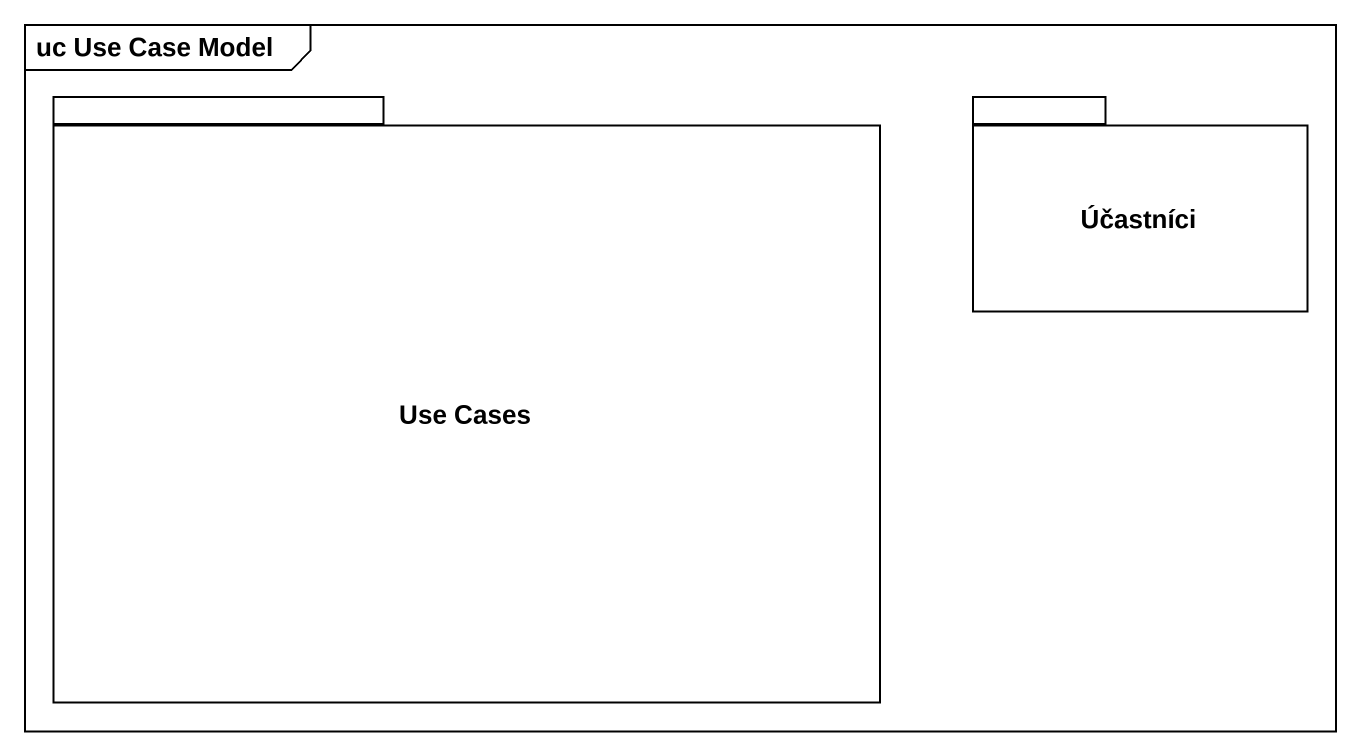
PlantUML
@startuml
mainframe uc Use Case Model
package "Use Cases" as Use_Cases {
}
package Účastníci {
}
@enduml
